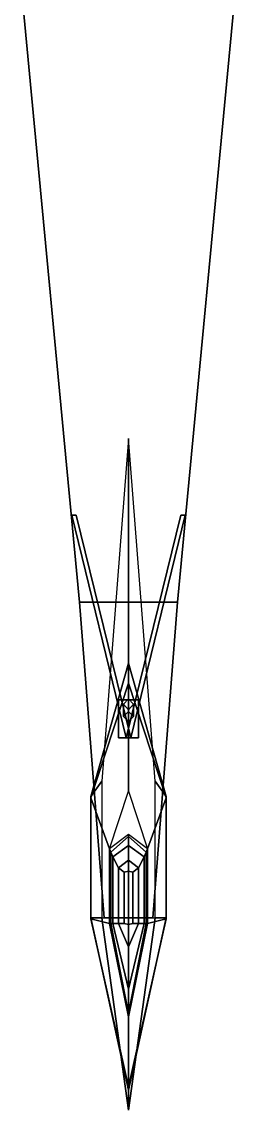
# Model space of a CAD drawing. Extents: x -2.6 to 2.6, y -14.1 to 12.1.
# Drawn here: x -0.96 to 0.96, y -14.08 to -4.29 of the extents above; entities that cross this region are included whole.
import ezdxf

# ---------------------------------------------------------------- set-up
doc = ezdxf.new("R2010")
doc.units = 0
doc.layers.add('HULL-OPEN', color=7, linetype='CONTINUOUS')

msp = doc.modelspace()

# ---------------------------------------------------------------- linework, layer by layer
at = {"layer": 'HULL-OPEN'}
for points in [[(-0.4400000000000081, -9.50999999999999, 3.110000000000026), (0.4400000000000061, -9.50999999999999, 3.110000000000026), (0.9599999999999941, -4.030000000000002, 3.410000000000023), (-0.9599999999999957, -4.030000000000002, 3.410000000000023)], [(-0.9599999999999957, -4.030000000000002, 1.190000000000024), (0.9599999999999941, -4.030000000000002, 1.190000000000024), (0.4400000000000061, -9.50999999999999, 1.60000000000002), (-0.4400000000000081, -9.50999999999999, 1.60000000000002)], [(-0.9599999999999957, -4.030000000000002, 3.410000000000023), (-0.9599999999999957, -4.030000000000002, 1.190000000000024), (-0.4400000000000081, -9.50999999999999, 1.60000000000002), (-0.4400000000000081, -9.50999999999999, 3.110000000000026)], [(0.4400000000000061, -9.50999999999999, 3.110000000000026), (0.4400000000000061, -9.50999999999999, 1.60000000000002), (0.9599999999999941, -4.030000000000002, 1.190000000000024), (0.9599999999999941, -4.030000000000002, 3.410000000000023)], [(0, -10.06, 3.230000000000002), (0, -8.039999999999992, 2.06), (-0.2399999999999949, -11.12, 2.06), (-0.3400000000000034, -11.25999999999999, 3.230000000000002)], [(0.3400000000000034, -11.25999999999999, 3.230000000000002), (0.2399999999999949, -11.12, 2.06), (0, -8.039999999999992, 2.06), (0, -10.06, 3.230000000000002)], [(-0.4700000000000001, -8.72999999999999, 1.549999999999998), (0.02, -10.72999999999999, 1.009999999999998), (-0.02, -10.72999999999999, 1.009999999999998), (-0.51, -8.72999999999999, 1.549999999999998)], [(-0.51, -8.72999999999999, 1.549999999999998), (-0.02, -10.72999999999999, 1.009999999999998), (0.02, -10.72999999999999, 1.009999999999998), (-0.4700000000000001, -8.72999999999999, 1.549999999999998)], [(0.4700000000000001, -8.72999999999999, 1.549999999999998), (-0.02, -10.72999999999999, 1.009999999999998), (0.02, -10.72999999999999, 1.009999999999998), (0.51, -8.72999999999999, 1.549999999999998)], [(0.51, -8.72999999999999, 1.549999999999998), (0.02, -10.72999999999999, 1.009999999999998), (-0.02, -10.72999999999999, 1.009999999999998), (0.4700000000000001, -8.72999999999999, 1.549999999999998)], [(-0.4400000000000081, -9.50999999999999, 1.60000000000002), (0.4400000000000061, -9.50999999999999, 1.60000000000002), (0.22, -12.34999999999999, 1.870000000000002), (-0.22, -12.34999999999999, 1.870000000000002)], [(-0.4400000000000081, -9.50999999999999, 3.110000000000026), (-0.4400000000000081, -9.50999999999999, 1.60000000000002), (-0.22, -12.34999999999999, 1.870000000000002), (-0.22, -12.34999999999999, 3.010000000000003)], [(-0.22, -12.34999999999999, 3.010000000000003), (0.22, -12.34999999999999, 3.010000000000003), (0.4400000000000061, -9.50999999999999, 3.110000000000026), (-0.4400000000000081, -9.50999999999999, 3.110000000000026)], [(0.22, -12.34999999999999, 3.010000000000003), (0.22, -12.34999999999999, 1.870000000000002), (0.4400000000000061, -9.50999999999999, 1.60000000000002), (0.4400000000000061, -9.50999999999999, 3.110000000000026)], [(0, -10.23999999999998, 3.419999999999999), (0, -10.06, 3.230000000000002), (-0.3400000000000034, -11.25999999999999, 3.230000000000002), (-0.3400000000000034, -11.26999999999998, 3.419999999999999)], [(0.3400000000000034, -11.26999999999998, 3.419999999999999), (0.3400000000000034, -11.25999999999999, 3.230000000000002), (0, -10.06, 3.230000000000002), (0, -10.23999999999998, 3.419999999999999)], [(0, -11.20999999999997, 7.91), (0, -10.23999999999998, 3.419999999999999), (-0.3400000000000034, -11.26999999999998, 3.419999999999999), (-0.1700000000000017, -11.72999999999998, 7.91)], [(0.1700000000000017, -11.72999999999998, 7.91), (0.3400000000000034, -11.26999999999998, 3.419999999999999), (0, -10.23999999999998, 3.419999999999999), (0, -11.20999999999997, 7.91)], [(0.09, -10.38999999999998, 1.009999999999998), (0.09, -10.72999999999999, 1.009999999999998), (-0.0899999999999999, -10.72999999999999, 1.009999999999998), (-0.0899999999999999, -10.38999999999998, 1.009999999999998)], [(-0.0899999999999999, -10.38999999999998, 1.009999999999998), (-0.0899999999999999, -10.72999999999999, 1.009999999999998), (0.09, -10.72999999999999, 1.009999999999998), (0.09, -10.38999999999998, 1.009999999999998)], [(0, -10.495, 1.009999999999998), (-0.045, -10.53999999999999, 1.009999999999998), (-0.045, -10.42999999999997, 1.689999999999997), (0, -10.37999999999999, 1.689999999999997)], [(-0.045, -10.53999999999999, 1.009999999999998), (0, -10.58499999999997, 1.009999999999998), (0, -10.47999999999998, 1.709999999999999), (-0.045, -10.42999999999997, 1.689999999999997)], [(0.045, -10.53999999999999, 1.009999999999998), (0, -10.495, 1.009999999999998), (0, -10.37999999999999, 1.689999999999997), (0.045, -10.42999999999997, 1.689999999999997)], [(0, -10.58499999999997, 1.009999999999998), (0.045, -10.53999999999999, 1.009999999999998), (0.045, -10.42999999999997, 1.689999999999997), (0, -10.47999999999998, 1.709999999999999)], [(-0.2399999999999949, -11.12, 2.06), (-0.2399999999999949, -12.34999999999999, 2.06), (-0.3400000000000034, -12.34999999999999, 3.230000000000002), (-0.3400000000000034, -11.25999999999999, 3.230000000000002)], [(0.3400000000000034, -12.34999999999999, 3.230000000000002), (0.2399999999999949, -12.34999999999999, 2.06), (0.2399999999999949, -11.12, 2.06), (0.3400000000000034, -11.25999999999999, 3.230000000000002)], [(-0.3400000000000034, -11.25999999999999, 3.230000000000002), (-0.3400000000000034, -12.34999999999999, 3.230000000000002), (-0.3400000000000034, -12.35999999999998, 3.419999999999999), (-0.3400000000000034, -11.26999999999998, 3.419999999999999)], [(-0.3400000000000034, -11.26999999999998, 3.419999999999999), (-0.3400000000000034, -12.35999999999998, 3.419999999999999), (-0.1700000000000017, -12.39999999999997, 7.91), (-0.1700000000000017, -11.72999999999998, 7.91)], [(0.1700000000000017, -12.39999999999997, 7.91), (0.3400000000000034, -12.35999999999998, 3.419999999999999), (0.3400000000000034, -11.26999999999998, 3.419999999999999), (0.1700000000000017, -11.72999999999998, 7.91)], [(0.3400000000000034, -12.35999999999998, 3.419999999999999), (0.3400000000000034, -12.34999999999999, 3.230000000000002), (0.3400000000000034, -11.25999999999999, 3.230000000000002), (0.3400000000000034, -11.26999999999998, 3.419999999999999)], [(0, -11.62, 8.08), (0, -11.59999999999999, 7.91), (-0.1700000000000017, -11.72999999999998, 7.91), (-0.1599999999999966, -11.75999999999999, 8.08)], [(0, -11.69999999999998, 8.26), (0, -11.62, 8.08), (-0.1599999999999966, -11.75999999999999, 8.08), (-0.1400000000000006, -11.79999999999998, 8.26)], [(0.1599999999999966, -11.75999999999999, 8.08), (0.1700000000000017, -11.72999999999998, 7.91), (0, -11.59999999999999, 7.91), (0, -11.62, 8.08)], [(0.1400000000000006, -11.79999999999998, 8.26), (0.1599999999999966, -11.75999999999999, 8.08), (0, -11.62, 8.08), (0, -11.69999999999998, 8.26)], [(-0.1700000000000017, -11.72999999999998, 7.91), (-0.1700000000000017, -12.39999999999997, 7.91), (-0.1599999999999966, -12.39999999999997, 8.08), (-0.1599999999999966, -11.75999999999999, 8.08)], [(0, -11.82999999999998, 8.37), (0, -11.69999999999998, 8.26), (-0.1400000000000006, -11.79999999999998, 8.26), (-0.0900000000000034, -11.89999999999997, 8.37)], [(0.0900000000000034, -11.89999999999997, 8.37), (0.1400000000000006, -11.79999999999998, 8.26), (0, -11.69999999999998, 8.26), (0, -11.82999999999998, 8.37)], [(0.1599999999999966, -12.39999999999997, 8.08), (0.1700000000000017, -12.39999999999997, 7.91), (0.1700000000000017, -11.72999999999998, 7.91), (0.1599999999999966, -11.75999999999999, 8.08)], [(-0.1599999999999966, -11.75999999999999, 8.08), (-0.1599999999999966, -12.39999999999997, 8.08), (-0.1400000000000006, -12.39999999999997, 8.26), (-0.1400000000000006, -11.79999999999998, 8.26)], [(-0.1400000000000006, -11.79999999999998, 8.26), (-0.1400000000000006, -12.39999999999997, 8.26), (-0.0900000000000034, -12.39999999999997, 8.37), (-0.0900000000000034, -11.89999999999997, 8.37)], [(0, -11.92999999999994, 8.41), (0, -11.82999999999998, 8.37), (-0.0900000000000034, -11.89999999999997, 8.37), (-0.0400000000000063, -11.93999999999997, 8.41)], [(0.0400000000000063, -11.93999999999997, 8.41), (0.0900000000000034, -11.89999999999997, 8.37), (0, -11.82999999999998, 8.37), (0, -11.92999999999994, 8.41)], [(0.0900000000000034, -12.39999999999997, 8.37), (0.1400000000000006, -12.39999999999997, 8.26), (0.1400000000000006, -11.79999999999998, 8.26), (0.0900000000000034, -11.89999999999997, 8.37)], [(0.1400000000000006, -12.39999999999997, 8.26), (0.1599999999999966, -12.39999999999997, 8.08), (0.1599999999999966, -11.75999999999999, 8.08), (0.1400000000000006, -11.79999999999998, 8.26)], [(-0.0900000000000034, -11.89999999999997, 8.37), (-0.0900000000000034, -12.39999999999997, 8.37), (-0.0400000000000063, -12.39999999999997, 8.41), (-0.0400000000000063, -11.93999999999997, 8.41)], [(-0.0400000000000063, -11.93999999999997, 8.41), (-0.0400000000000063, -12.39999999999997, 8.41), (0, -12.40999999999994, 8.41), (0, -11.92999999999994, 8.41)], [(0, -11.92999999999994, 8.41), (0, -12.40999999999994, 8.41), (0.0400000000000063, -12.39999999999997, 8.41), (0.0400000000000063, -11.93999999999997, 8.41)], [(0.0400000000000063, -12.39999999999997, 8.41), (0.0900000000000034, -12.39999999999997, 8.37), (0.0900000000000034, -11.89999999999997, 8.37), (0.0400000000000063, -11.93999999999997, 8.41)], [(-0.3400000000000034, -12.34999999999999, 3.230000000000002), (-0.2399999999999949, -12.34999999999999, 2.06), (0, -14.07999999999998, 2.06), (0, -13.89999999999997, 3.230000000000002)], [(-0.3400000000000034, -12.35999999999998, 3.419999999999999), (-0.3400000000000034, -12.34999999999999, 3.230000000000002), (0, -13.89999999999997, 3.230000000000002), (0, -13.87, 3.419999999999999)], [(-0.1700000000000017, -12.39999999999997, 7.91), (-0.3400000000000034, -12.35999999999998, 3.419999999999999), (0, -13.87, 3.419999999999999), (0, -13.23999999999998, 7.91)], [(-0.2399999999999949, -12.34999999999999, 2.06), (-0.0700000000000074, -12.34999999999999, 1.9), (0, -12.34999999999999, 1.9), (0, -14.07999999999998, 2.06)], [(-0.22, -12.34999999999999, 1.870000000000002), (0.22, -12.34999999999999, 1.870000000000002), (0.22, -12.34999999999999, 3.010000000000003), (-0.2200000000000071, -12.34999999999999, 3.010000000000003)], [(-0.1599999999999966, -12.39999999999997, 8.08), (-0.1700000000000017, -12.39999999999997, 7.91), (0, -13.23999999999998, 7.91), (0, -13.20999999999997, 8.08)], [(-0.1400000000000006, -12.39999999999997, 8.26), (-0.1599999999999966, -12.39999999999997, 8.08), (0, -13.20999999999997, 8.08), (0, -12.98999999999998, 8.26)], [(-0.0900000000000034, -12.39999999999997, 8.37), (-0.1400000000000006, -12.39999999999997, 8.26), (0, -12.98999999999998, 8.26), (0, -12.60999999999998, 8.37)], [(-0.0400000000000063, -12.39999999999997, 8.41), (-0.0900000000000034, -12.39999999999997, 8.37), (0, -12.60999999999998, 8.37), (0, -12.40999999999994, 8.41)], [(0, -13.89999999999997, 3.230000000000002), (0, -14.07999999999998, 2.06), (0.2399999999999949, -12.34999999999999, 2.06), (0.3400000000000034, -12.34999999999999, 3.230000000000002)], [(0, -14.07999999999998, 2.06), (0, -12.34999999999999, 1.9), (0.0699999999999932, -12.34999999999999, 1.9), (0.2399999999999949, -12.34999999999999, 2.06)], [(0, -13.87, 3.419999999999999), (0, -13.89999999999997, 3.230000000000002), (0.3400000000000034, -12.34999999999999, 3.230000000000002), (0.3400000000000034, -12.35999999999998, 3.419999999999999)], [(0, -13.23999999999998, 7.91), (0, -13.87, 3.419999999999999), (0.3400000000000034, -12.35999999999998, 3.419999999999999), (0.1700000000000017, -12.39999999999997, 7.91)], [(0, -13.20999999999997, 8.08), (0, -13.23999999999998, 7.91), (0.1700000000000017, -12.39999999999997, 7.91), (0.1599999999999966, -12.39999999999997, 8.08)], [(0, -12.98999999999998, 8.26), (0, -13.20999999999997, 8.08), (0.1599999999999966, -12.39999999999997, 8.08), (0.1400000000000006, -12.39999999999997, 8.26)], [(0, -12.60999999999998, 8.37), (0, -12.98999999999998, 8.26), (0.1400000000000006, -12.39999999999997, 8.26), (0.0900000000000034, -12.39999999999997, 8.37)], [(0, -12.40999999999994, 8.41), (0, -12.60999999999998, 8.37), (0.0900000000000034, -12.39999999999997, 8.37), (0.0400000000000063, -12.39999999999997, 8.41)]]:
    msp.add_3dface(points, dxfattribs=at)

doc.saveas('drawing.dxf')
